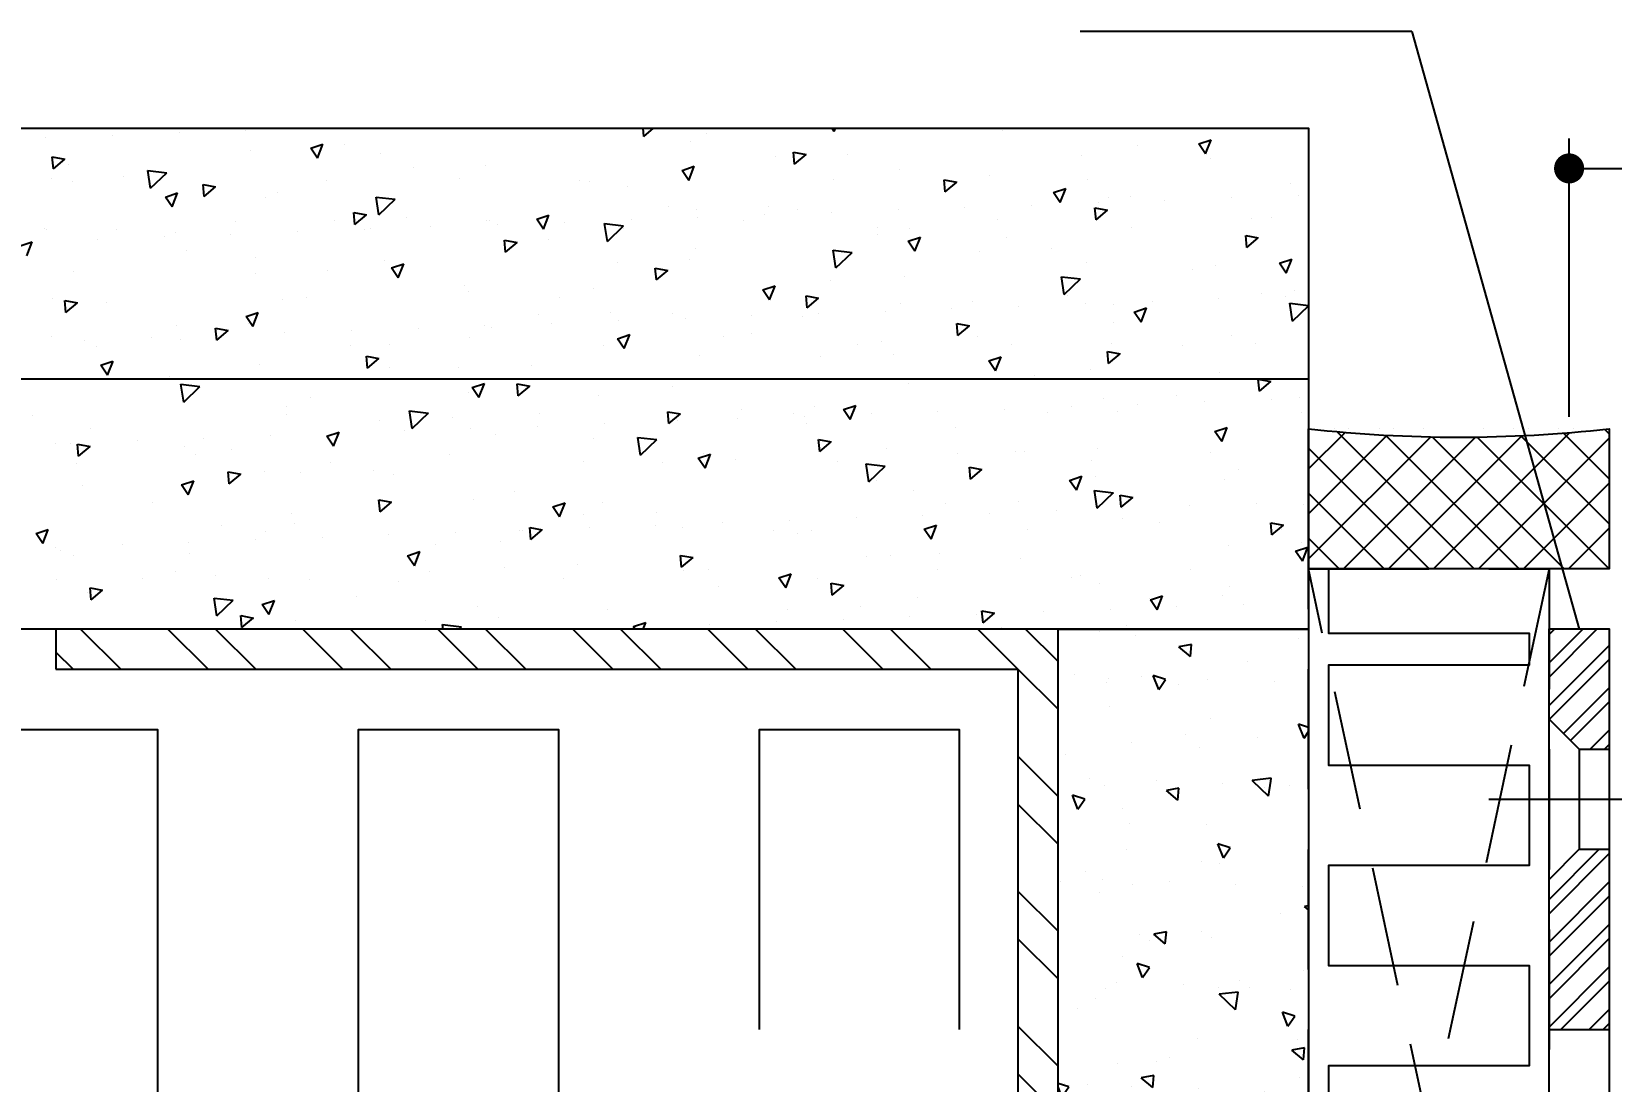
# Model space of a CAD drawing. Extents: x 11 to 197, y 22 to 262.
# Drawn here: x 107.64 to 147.05, y 134.31 to 160.52 of the extents above; entities that cross this region are included whole.
import ezdxf

# ---------------------------------------------------------------- set-up
doc = ezdxf.new("R2010")
doc.units = 0
doc.header["$LTSCALE"] = 6
for name, pattern in [('AUSGEZOGEN', [0]), ('CENTER', [50.8, 31.75, -6.35, 6.35, -6.35]), ('VERDECKT', [0.75, 0.5, -0.25])]:
    doc.linetypes.add(name, pattern=pattern)
doc.layers.get('0').update_dxf_attribs({"color": 4, "linetype": 'CONTINUOUS'})
doc.layers.get('Defpoints').update_dxf_attribs({"linetype": 'CONTINUOUS'})
for name, color, linetype in [('CENT_25', 2, 'CENTER'), ('CONST18', 3, 'AUSGEZOGEN'), ('CONST25', 2, 'CONTINUOUS'), ('CONST35', 7, 'CONTINUOUS'), ('GLAS', 7, 'CONTINUOUS'), ('HIDE_25', 3, 'VERDECKT'), ('LLMASSE', 7, 'AUSGEZOGEN'), ('PROFIL', 7, 'CONTINUOUS')]:
    doc.layers.add(name, color=color, linetype=linetype)
doc.styles.get("Standard").update_dxf_attribs({"font": 'simplex.shx', "width": 0.8})
doc.dimstyles.new('DOK-1ZU1-PUNKT', dxfattribs={"dimscale": 0, "dimtxt": 3, "dimasz": 1.5, "dimexe": 1.5, "dimexo": 0.6, "dimgap": 1.5, "dimtad": 0, "dimdsep": 46, "dimtxsty": 'Standard', "dimblk": 'PUNKT', "dimblk1": 'PUNKT', "dimblk2": 'PUNKT', "dimcen": 0, "dimclrd": 2, "dimclre": 2, "dimclrt": 7, "dimadec": 0, "dimazin": 0, "dimtfac": 0.7, "dimtdec": 4, "dimtofl": 0, "dimtmove": 0, "dimatfit": 3, "dimldrblk": 'PUNKT', "dimfxl": 1, "dimtolj": 1, "dimtzin": 0, "dimarcsym": 0})
pattern_1 = [(45, (-388.825, -218.7983), (-0.5303301, 0.5303301), []), (45, (-388.47145, -218.7983), (-0.5303301, 0.5303301), [])]

# ---------------------------------------------------------------- blocks, each defined once
blk = doc.blocks.new('*X41')
at = {"color": 0}
for p, q in [((77.72, 172.884), (77.72, 172.884)), ((84.35, 173.005), (84.35, 173.005)), ((85.015, 172.937), (85.015, 172.937)), ((102.51, 173.133), (103.019, 173.329)), ((102.51, 173.133), (103.007, 172.798)), ((103.007, 172.798), (103.185, 173.329)), ((103.164, 172.994), (103.164, 172.994)), ((113.247, 173.212), (113.247, 173.212)), ((119.593, 172.977), (119.593, 172.977)), ((78.059, 172.177), (78.059, 172.177)), ((79.183, 171.936), (79.183, 171.936)), ((80.563, 172.506), (80.563, 172.506)), ((80.711, 172.605), (80.711, 172.605)), ((86.05, 172.38), (86.05, 172.38)), ((91.388, 172.154), (91.388, 172.154)), ((96.726, 171.928), (96.726, 171.928)), ((98.113, 172.353), (98.113, 172.353)), ((103.144, 171.882), (103.144, 171.882)), ((106.932, 172.38), (106.932, 172.38)), ((113.761, 171.976), (113.761, 171.976)), ((116.881, 172.333), (117.581, 172.601)), ((116.881, 172.333), (117.378, 171.997)), ((117.378, 171.997), (117.581, 172.601)), ((123.615, 172.508), (123.615, 172.508)), ((77.482, 171.487), (77.482, 171.487)), ((81.461, 170.486), (81.943, 171.06)), ((82.059, 170.433), (81.944, 171.06)), ((82.82, 171.262), (82.82, 171.262)), ((92.978, 171.649), (92.978, 171.649)), ((100.641, 171.552), (100.641, 171.552)), ((102.064, 171.703), (102.064, 171.703)), ((107.402, 171.477), (107.402, 171.477)), ((112.741, 171.252), (112.741, 171.252)), ((113.37, 171.118), (113.37, 171.118)), ((118.421, 171.759), (118.421, 171.759)), ((125.726, 171.257), (125.726, 171.257)), ((79.736, 170.709), (80.436, 170.978)), ((79.736, 170.709), (80.233, 170.373)), ((80.234, 170.373), (80.436, 170.978)), ((81.461, 170.486), (82.059, 170.433)), ((87.784, 170.9), (87.784, 170.9)), ((88.158, 171.036), (88.158, 171.036)), ((88.634, 169.858), (89.116, 170.433)), ((89.232, 169.806), (89.116, 170.433)), ((93.496, 170.811), (93.496, 170.811)), ((94.325, 170.72), (94.325, 170.72)), ((98.835, 170.585), (98.835, 170.585)), ((104.173, 170.36), (104.173, 170.36)), ((107.929, 170.975), (107.929, 170.975)), ((108.236, 170.414), (108.236, 170.414)), ((118.079, 171.026), (118.079, 171.026)), ((121.989, 170.781), (121.989, 170.781)), ((123.223, 170.927), (123.223, 170.927)), ((123.417, 170.801), (123.417, 170.801)), ((77.599, 169.555), (77.599, 169.555)), ((82.733, 170.259), (82.733, 170.259)), ((88.035, 169.892), (88.035, 169.892)), ((88.634, 169.858), (89.232, 169.806)), ((90.538, 170.222), (90.538, 170.222)), ((94.107, 169.908), (94.808, 170.177)), ((94.107, 169.908), (94.605, 169.573)), ((94.605, 169.572), (94.808, 170.177)), ((95.807, 169.231), (96.289, 169.805)), ((96.404, 169.178), (96.289, 169.805)), ((102.097, 169.974), (102.097, 169.974)), ((103.042, 169.665), (103.042, 169.665)), ((109.511, 170.134), (109.511, 170.134)), ((113.12, 169.597), (113.12, 169.597)), ((114.849, 169.909), (114.849, 169.909)), ((116.157, 169.78), (116.157, 169.78)), ((116.907, 170.096), (116.907, 170.096)), ((120.187, 169.683), (120.187, 169.683)), ((81.719, 169.061), (81.719, 169.061)), ((95.807, 169.231), (96.404, 169.178)), ((96.265, 168.973), (96.265, 168.973)), ((97.991, 169.024), (97.991, 169.024)), ((102.979, 168.603), (103.461, 169.178)), ((103.577, 168.551), (103.461, 169.178)), ((108.479, 169.107), (109.179, 169.376)), ((108.479, 169.107), (108.976, 168.772)), ((108.976, 168.772), (109.179, 169.376)), ((110.325, 168.779), (110.325, 168.779)), ((110.617, 169.267), (110.617, 169.267)), ((123.494, 169.18), (123.494, 169.18)), ((125.526, 169.457), (125.526, 169.457)), ((77.932, 168.562), (77.932, 168.562)), ((85.511, 167.79), (86.29, 168.602)), ((86.401, 167.652), (86.29, 168.602)), ((90.434, 167.972), (90.434, 167.972)), ((92.857, 168.32), (92.857, 168.32)), ((100.514, 167.937), (100.514, 167.937)), ((102.979, 168.603), (103.577, 168.551)), ((104.301, 168.436), (104.301, 168.436)), ((110.152, 167.976), (110.634, 168.55)), ((110.152, 167.976), (110.749, 167.923)), ((110.75, 167.923), (110.634, 168.55)), ((117.324, 167.348), (117.806, 167.923)), ((117.922, 167.296), (117.807, 167.923)), ((118.3, 168.43), (118.3, 168.43)), ((122.85, 168.306), (123.55, 168.575)), ((122.85, 168.306), (123.347, 167.971)), ((123.347, 167.971), (123.55, 168.575)), ((78.722, 167.522), (78.722, 167.522)), ((84.06, 167.296), (84.06, 167.296)), ((85.511, 167.79), (86.401, 167.652)), ((87.663, 167.571), (87.663, 167.571)), ((98.01, 167.608), (98.01, 167.608)), ((104.494, 167.778), (104.494, 167.778)), ((113.249, 167.79), (113.249, 167.79)), ((117.324, 167.348), (117.922, 167.296)), ((123.095, 167.313), (123.095, 167.313)), ((124.497, 166.721), (124.979, 167.295)), ((125.095, 166.668), (124.979, 167.295)), ((125.808, 167.282), (125.808, 167.282)), ((82.612, 166.93), (82.612, 166.93)), ((84.602, 166.971), (84.602, 166.971)), ((85.705, 166.683), (86.405, 166.952)), ((85.705, 166.683), (86.203, 166.347)), ((86.203, 166.347), (86.405, 166.951)), ((89.398, 167.071), (89.398, 167.071)), ((91.695, 166.776), (91.695, 166.776)), ((94.737, 166.845), (94.737, 166.845)), ((96.184, 166.135), (96.963, 166.947)), ((97.073, 165.997), (96.963, 166.947)), ((98.662, 166.777), (98.662, 166.777)), ((100.075, 166.62), (100.075, 166.62)), ((102.92, 166.336), (102.92, 166.336)), ((105.413, 166.394), (105.413, 166.394)), ((108.114, 167.085), (108.114, 167.085)), ((120.592, 166.983), (120.592, 166.983)), ((124.497, 166.721), (125.095, 166.668)), ((77.477, 166.226), (77.477, 166.226)), ((78.77, 165.97), (78.77, 165.97)), ((85.404, 165.948), (85.404, 165.948)), ((87.907, 166.278), (87.907, 166.278)), ((92.83, 165.776), (92.83, 165.776)), ((96.184, 166.135), (97.073, 165.997)), ((97.869, 165.696), (97.869, 165.696)), ((100.076, 165.882), (100.777, 166.151)), ((100.076, 165.882), (100.574, 165.546)), ((100.574, 165.546), (100.777, 166.151)), ((110.489, 165.653), (110.489, 165.653)), ((110.751, 166.169), (110.751, 166.169)), ((114.277, 166.152), (114.277, 166.152)), ((116.089, 165.943), (116.089, 165.943)), ((119.976, 166.281), (119.976, 166.281)), ((121.428, 165.718), (121.428, 165.718)), ((123.372, 165.851), (123.372, 165.851)), ((79.089, 165.117), (79.089, 165.117)), ((86.998, 164.775), (86.998, 164.775)), ((92.735, 164.991), (92.735, 164.991)), ((106.856, 164.48), (107.635, 165.292)), ((107.746, 164.342), (107.635, 165.291)), ((107.986, 165.323), (107.986, 165.323)), ((114.144, 165.28), (114.144, 165.28)), ((114.448, 165.081), (115.148, 165.35)), ((114.448, 165.081), (114.945, 164.745)), ((114.945, 164.745), (115.148, 165.35)), ((118.178, 165.101), (118.178, 165.101)), ((75.87, 163.822), (76.158, 164.166)), ((76.274, 163.539), (76.158, 164.166)), ((87.541, 164.242), (87.541, 164.242)), ((97.883, 163.993), (97.883, 163.993)), ((101.67, 164.492), (101.67, 164.492)), ((106.856, 164.48), (107.746, 164.342)), ((108.313, 164.279), (108.313, 164.279)), ((113.127, 164.461), (113.127, 164.461)), ((75.87, 163.574), (76.274, 163.539)), ((77.303, 163.457), (78.003, 163.726)), ((77.303, 163.457), (77.8, 163.122)), ((77.8, 163.122), (78.003, 163.726)), ((81.166, 163.774), (81.166, 163.774)), ((82.49, 163.601), (82.49, 163.601)), ((82.849, 162.964), (83.331, 163.538)), ((83.447, 162.911), (83.331, 163.538)), ((95.38, 163.664), (95.38, 163.664)), ((102.481, 163.278), (102.481, 163.278)), ((107.993, 163.757), (107.993, 163.757)), ((117.529, 162.825), (118.274, 163.602)), ((118.274, 163.602), (118.308, 163.636)), ((118.418, 162.687), (118.308, 163.636)), ((120.465, 163.368), (120.465, 163.368)), ((124.252, 163.867), (124.252, 163.867)), ((76.774, 162.412), (76.774, 162.412)), ((77.356, 162.897), (77.356, 162.897)), ((82.849, 162.964), (83.447, 162.912)), ((89.064, 162.832), (89.064, 162.832)), ((90.021, 162.336), (90.504, 162.911)), ((90.619, 162.284), (90.504, 162.911)), ((91.674, 162.657), (92.374, 162.925)), ((91.674, 162.657), (92.172, 162.321)), ((92.172, 162.321), (92.374, 162.925)), ((102.799, 163.007), (102.799, 163.007)), ((117.529, 162.825), (118.274, 162.709)), ((117.961, 163.039), (117.961, 163.039)), ((118.274, 162.709), (118.418, 162.687)), ((123.25, 162.522), (123.25, 162.522)), ((82.113, 162.186), (82.113, 162.186)), ((82.773, 162.004), (82.773, 162.004)), ((85.277, 162.334), (85.277, 162.334)), ((87.451, 161.961), (87.451, 161.961)), ((90.021, 162.336), (90.619, 162.284)), ((92.613, 161.662), (92.613, 161.662)), ((92.789, 161.735), (92.789, 161.735)), ((96.649, 162.277), (96.649, 162.277)), ((97.194, 161.709), (97.676, 162.283)), ((97.194, 161.709), (97.792, 161.657)), ((97.792, 161.656), (97.676, 162.283)), ((97.748, 162.367), (97.748, 162.367)), ((104.367, 161.081), (104.849, 161.656)), ((104.964, 161.029), (104.849, 161.656)), ((106.045, 161.856), (106.746, 162.124)), ((106.045, 161.856), (106.543, 161.52)), ((106.543, 161.52), (106.746, 162.124)), ((107.859, 161.709), (107.859, 161.709)), ((111.646, 162.207), (111.646, 162.207)), ((118.057, 161.772), (118.057, 161.772)), ((76.458, 161.173), (76.458, 161.173)), ((78.883, 161.069), (78.883, 161.069)), ((84.221, 160.843), (84.221, 160.843)), ((87.42, 160.913), (87.42, 160.913)), ((90.817, 161.275), (90.817, 161.275)), ((98.127, 161.51), (98.127, 161.51)), ((103.466, 161.284), (103.466, 161.284)), ((104.367, 161.081), (104.964, 161.029)), ((105.355, 161.379), (105.355, 161.379)), ((108.804, 161.059), (108.804, 161.059)), ((111.854, 160.829), (112.021, 161.028)), ((112.058, 160.829), (112.021, 161.028)), ((113.005, 161.132), (113.005, 161.132)), ((114.142, 160.833), (114.142, 160.833)), ((120.417, 161.055), (121.117, 161.324)), ((120.417, 161.055), (120.751, 160.829)), ((120.951, 160.829), (121.117, 161.323)), ((125.395, 161.315), (125.395, 161.315))]:
    blk.add_line(p, q, dxfattribs=at)
blk = doc.blocks.new('*X42')
at = {"color": 0}
for p, q in [((240.977, 81.382), (240.726, 81.336)), ((240.956, 81.143), (240.977, 81.382)), ((240.956, 81.143), (240.726, 81.336)), ((242.613, 81.05), (242.613, 81.05)), ((247.954, 81.292), (247.954, 81.292)), ((252.662, 81.242), (252.662, 81.242)), ((254.154, 81.057), (254.154, 81.057)), ((255.77, 81.288), (255.519, 81.242)), ((255.749, 81.049), (255.519, 81.242)), ((255.749, 81.049), (255.77, 81.288)), ((256.531, 81.019), (256.424, 81.299)), ((256.666, 81.218), (256.424, 81.299)), ((256.531, 81.019), (256.666, 81.218)), ((256.736, 81.121), (256.736, 81.121)), ((262.479, 81.281), (262.099, 81.237)), ((262.424, 80.925), (262.099, 81.237)), ((262.424, 80.925), (262.479, 81.281)), ((240.122, 80.723), (240.122, 80.723)), ((240.156, 81.014), (240.156, 81.014)), ((240.717, 80.981), (240.717, 80.981)), ((242.048, 80.932), (242.048, 80.932)), ((243.38, 80.883), (243.38, 80.883)), ((243.786, 80.731), (243.786, 80.731)), ((244.059, 80.999), (244.059, 80.999)), ((244.711, 80.835), (244.711, 80.835)), ((246.043, 80.786), (246.043, 80.786)), ((247.375, 80.737), (247.375, 80.737)), ((249.12, 80.578), (249.012, 80.858)), ((249.254, 80.777), (249.012, 80.858)), ((249.12, 80.578), (249.254, 80.777)), ((249.838, 80.831), (249.838, 80.831)), ((251.283, 80.78), (251.283, 80.78)), ((252.761, 80.733), (252.51, 80.687)), ((252.74, 80.494), (252.761, 80.733)), ((257.92, 80.751), (257.541, 80.706)), ((257.865, 80.395), (257.92, 80.751)), ((259.886, 81.024), (259.886, 81.024)), ((260.366, 80.838), (260.366, 80.838)), ((241.708, 80.137), (241.6, 80.417)), ((241.842, 80.335), (241.601, 80.417)), ((245.187, 80.711), (245.187, 80.711)), ((247.015, 80.409), (247.015, 80.409)), ((248.706, 80.689), (248.706, 80.689)), ((249.987, 80.496), (249.987, 80.496)), ((250.038, 80.64), (250.038, 80.64)), ((250.252, 80.699), (250.252, 80.699)), ((251.369, 80.591), (251.369, 80.591)), ((252.74, 80.494), (252.51, 80.687)), ((252.568, 80.56), (252.568, 80.56)), ((252.701, 80.543), (252.701, 80.543)), ((254.032, 80.494), (254.032, 80.494)), ((255.317, 80.687), (255.317, 80.687)), ((255.364, 80.446), (255.364, 80.446)), ((257.062, 80.612), (257.062, 80.612)), ((257.865, 80.395), (257.54, 80.707)), ((258.508, 80.561), (258.508, 80.561)), ((260.382, 80.676), (260.382, 80.676)), ((265.448, 80.664), (265.448, 80.664)), ((241.708, 80.137), (241.842, 80.336)), ((249.752, 80.178), (249.501, 80.132)), ((249.731, 79.939), (249.501, 80.132)), ((249.731, 79.939), (249.752, 80.178)), ((253.362, 80.22), (252.982, 80.176)), ((253.307, 79.865), (252.982, 80.176)), ((253.307, 79.865), (253.362, 80.22)), ((254.239, 80.19), (254.239, 80.19)), ((256.198, 80.278), (256.198, 80.278)), ((256.696, 80.397), (256.696, 80.397)), ((258.027, 80.348), (258.027, 80.348)), ((259.432, 80.046), (259.324, 80.326)), ((259.566, 80.244), (259.324, 80.326)), ((259.359, 80.3), (259.359, 80.3)), ((259.432, 80.046), (259.566, 80.245)), ((260.69, 80.251), (260.69, 80.251)), ((262.022, 80.202), (262.022, 80.202)), ((263.353, 80.154), (263.353, 80.154)), ((264.286, 80.393), (264.286, 80.393)), ((264.685, 80.105), (264.685, 80.105)), ((264.98, 80.107), (264.98, 80.107)), ((241.922, 79.918), (241.922, 79.918)), ((244.191, 79.997), (244.191, 79.997)), ((245.637, 79.946), (245.637, 79.946)), ((245.82, 79.935), (245.82, 79.935)), ((246.987, 79.906), (246.987, 79.906)), ((248.401, 80), (248.401, 80)), ((251.415, 79.778), (251.415, 79.778)), ((252.02, 79.605), (251.913, 79.885)), ((252.155, 79.803), (251.913, 79.884)), ((252.02, 79.605), (252.154, 79.804)), ((252.052, 79.894), (252.052, 79.894)), ((257.118, 79.882), (257.118, 79.882)), ((261.464, 79.971), (261.464, 79.971)), ((262.183, 79.87), (262.183, 79.87)), ((262.399, 80.042), (262.399, 80.042)), ((264.545, 80.084), (264.294, 80.038)), ((264.524, 79.845), (264.294, 80.038)), ((264.524, 79.845), (264.545, 80.084)), ((241.368, 79.576), (241.368, 79.576)), ((244.309, 79.753), (244.309, 79.753)), ((246.743, 79.623), (246.493, 79.577)), ((246.722, 79.384), (246.493, 79.577)), ((246.722, 79.384), (246.743, 79.623)), ((248.803, 79.69), (248.423, 79.646)), ((248.748, 79.334), (248.423, 79.646)), ((248.748, 79.334), (248.803, 79.69)), ((249.374, 79.741), (249.374, 79.741)), ((252.031, 79.717), (252.031, 79.717)), ((252.861, 79.727), (252.861, 79.727)), ((254.439, 79.729), (254.439, 79.729)), ((258.232, 79.482), (258.232, 79.482)), ((258.64, 79.559), (258.64, 79.559)), ((259.504, 79.717), (259.504, 79.717)), ((260.086, 79.509), (260.086, 79.509)), ((260.813, 79.546), (260.813, 79.546)), ((261.536, 79.529), (261.285, 79.483)), ((261.515, 79.29), (261.285, 79.483)), ((261.515, 79.29), (261.536, 79.529)), ((264.569, 79.705), (264.569, 79.705)), ((241.652, 79.375), (241.652, 79.375)), ((244.245, 79.16), (243.865, 79.115)), ((244.19, 78.804), (244.245, 79.16)), ((244.233, 79.439), (244.233, 79.439)), ((244.609, 79.163), (244.501, 79.444)), ((244.743, 79.362), (244.501, 79.443)), ((244.609, 79.163), (244.743, 79.362)), ((247.864, 79.156), (247.864, 79.156)), ((248.593, 79.357), (248.593, 79.357)), ((262.333, 79.072), (262.225, 79.352)), ((262.467, 79.271), (262.225, 79.352)), ((262.333, 79.072), (262.467, 79.271)), ((264.443, 79.263), (264.443, 79.263)), ((239.99, 79.113), (239.99, 79.113)), ((240.066, 78.879), (240.066, 78.879)), ((241.017, 78.903), (241.017, 78.903)), ((242.348, 78.854), (242.348, 78.854)), ((243.735, 79.068), (243.484, 79.022)), ((243.714, 78.829), (243.484, 79.022)), ((243.714, 78.829), (243.735, 79.068)), ((244.19, 78.804), (243.865, 79.116)), ((245.769, 78.945), (245.769, 78.945)), ((247.214, 78.894), (247.214, 78.894)), ((254.064, 78.921), (254.064, 78.921)), ((254.921, 78.631), (254.813, 78.911)), ((255.055, 78.83), (254.813, 78.911)), ((254.921, 78.631), (255.055, 78.83)), ((255.817, 79.138), (255.817, 79.138)), ((256.646, 78.986), (256.646, 78.986)), ((258.527, 78.974), (258.277, 78.928)), ((258.506, 78.735), (258.277, 78.928)), ((258.506, 78.735), (258.527, 78.974)), ((263.041, 78.919), (263.041, 78.919)), ((240.726, 78.513), (240.475, 78.467)), ((240.705, 78.274), (240.726, 78.513)), ((242.946, 78.523), (242.946, 78.523)), ((243.68, 78.806), (243.68, 78.806)), ((243.696, 78.596), (243.696, 78.596)), ((245.011, 78.757), (245.011, 78.757)), ((246.343, 78.708), (246.343, 78.708)), ((247.674, 78.66), (247.674, 78.66)), ((249.006, 78.611), (249.006, 78.611)), ((250.338, 78.563), (250.338, 78.563)), ((251.669, 78.514), (251.669, 78.514)), ((252.993, 78.726), (252.993, 78.726)), ((254.439, 78.675), (254.439, 78.675)), ((260.276, 78.703), (260.276, 78.703)), ((240.705, 78.274), (240.475, 78.467)), ((240.522, 78.39), (240.522, 78.39)), ((245.587, 78.378), (245.587, 78.378)), ((247.509, 78.19), (247.402, 78.47)), ((247.643, 78.389), (247.402, 78.47)), ((247.509, 78.19), (247.643, 78.389)), ((249.897, 78.361), (249.897, 78.361)), ((250.17, 78.304), (250.17, 78.304)), ((250.653, 78.366), (250.653, 78.366)), ((252.478, 78.425), (252.478, 78.425)), ((253.001, 78.465), (253.001, 78.465)), ((254.332, 78.417), (254.332, 78.417)), ((255.519, 78.419), (255.268, 78.373)), ((255.498, 78.18), (255.268, 78.373)), ((255.498, 78.18), (255.519, 78.419)), ((255.664, 78.368), (255.664, 78.368)), ((255.718, 78.355), (255.718, 78.355)), ((256.995, 78.319), (256.995, 78.319)), ((258.327, 78.271), (258.327, 78.271)), ((259.659, 78.222), (259.659, 78.222)), ((260.217, 78.507), (260.217, 78.507)), ((260.783, 78.343), (260.783, 78.343)), ((261.663, 78.456), (261.663, 78.456)), ((265.233, 78.099), (265.126, 78.379)), ((265.367, 78.298), (265.126, 78.379)), ((265.233, 78.099), (265.367, 78.298)), ((240.097, 77.749), (239.99, 78.029)), ((240.232, 77.948), (239.99, 78.029)), ((240.097, 77.749), (240.232, 77.948)), ((240.122, 78.112), (240.122, 78.112)), ((241.568, 78.061), (241.568, 78.061)), ((247.346, 77.893), (247.346, 77.893)), ((256.108, 78.142), (256.108, 78.142)), ((257.395, 78.086), (257.395, 78.086)), ((257.821, 77.658), (257.714, 77.938)), ((257.956, 77.857), (257.714, 77.938)), ((260.99, 78.173), (260.99, 78.173)), ((262.309, 77.907), (262.309, 77.907)), ((262.322, 78.125), (262.322, 78.125)), ((263.653, 78.076), (263.653, 78.076)), ((264.89, 77.971), (264.89, 77.971)), ((264.985, 78.028), (264.985, 78.028)), ((242.322, 77.585), (242.322, 77.585)), ((245.729, 77.8), (245.729, 77.8)), ((247.388, 77.573), (247.388, 77.573)), ((248.311, 77.865), (248.311, 77.865)), ((248.792, 77.842), (248.792, 77.842)), ((251.941, 77.582), (251.941, 77.582)), ((252.51, 77.864), (252.259, 77.818)), ((252.489, 77.625), (252.259, 77.818)), ((252.489, 77.625), (252.51, 77.864)), ((254.571, 77.674), (254.571, 77.674)), ((256.016, 77.623), (256.016, 77.623)), ((257.821, 77.658), (257.956, 77.857)), ((264.619, 77.867), (264.619, 77.867)), ((244.143, 77.304), (244.143, 77.304)), ((244.524, 77.471), (244.524, 77.471)), ((244.709, 77.42), (244.709, 77.42)), ((249.501, 77.309), (249.25, 77.263)), ((249.48, 77.07), (249.25, 77.263)), ((249.48, 77.07), (249.501, 77.309)), ((249.774, 77.408), (249.774, 77.408)), ((250.41, 77.217), (250.302, 77.497)), ((250.544, 77.416), (250.302, 77.497)), ((250.41, 77.217), (250.544, 77.416)), ((251.748, 77.252), (251.748, 77.252)), ((252.453, 77.561), (252.453, 77.561)), ((254.839, 77.396), (254.839, 77.396)), ((257.518, 77.55), (257.518, 77.55)), ((258.141, 77.346), (258.141, 77.346)), ((259.905, 77.384), (259.905, 77.384)), ((260.723, 77.411), (260.723, 77.411)), ((261.795, 77.455), (261.795, 77.455)), ((262.583, 77.538), (262.583, 77.538)), ((263.241, 77.404), (263.241, 77.404)), ((264.97, 77.373), (264.97, 77.373)), ((241.562, 77.24), (241.562, 77.24)), ((241.7, 77.059), (241.7, 77.059)), ((242.998, 76.776), (242.891, 77.056)), ((243.132, 76.975), (242.891, 77.056)), ((242.998, 76.776), (243.132, 76.975)), ((243.145, 77.008), (243.145, 77.008)), ((247.773, 77.021), (247.773, 77.021)), ((258.972, 77.033), (258.972, 77.033)), ((260.722, 76.685), (260.615, 76.965)), ((260.856, 76.884), (260.615, 76.965)), ((261.817, 77.012), (261.437, 76.968)), ((261.762, 76.656), (261.437, 76.968)), ((261.762, 76.656), (261.817, 77.012)), ((264.294, 77.215), (264.043, 77.169)), ((264.273, 76.976), (264.043, 77.169)), ((264.273, 76.976), (264.294, 77.215)), ((264.353, 77.128), (264.353, 77.128)), ((239.976, 76.743), (239.976, 76.743)), ((241.273, 76.883), (241.273, 76.883)), ((242.604, 76.834), (242.604, 76.834)), ((243.936, 76.785), (243.936, 76.785)), ((245.267, 76.737), (245.267, 76.737)), ((246.492, 76.754), (246.242, 76.708)), ((246.471, 76.515), (246.242, 76.708)), ((246.471, 76.515), (246.492, 76.754)), ((246.599, 76.688), (246.599, 76.688)), ((247.93, 76.639), (247.93, 76.639)), ((248.924, 76.84), (248.924, 76.84)), ((250.37, 76.79), (250.37, 76.79)), ((253.974, 76.786), (253.974, 76.786)), ((256.148, 76.622), (256.148, 76.622)), ((256.555, 76.85), (256.555, 76.85)), ((260.722, 76.685), (260.856, 76.884)), ((261.285, 76.66), (261.034, 76.613)), ((261.264, 76.421), (261.285, 76.66)), ((243.606, 76.461), (243.606, 76.461)), ((246.101, 76.419), (246.101, 76.419)), ((249.262, 76.591), (249.262, 76.591)), ((250.594, 76.542), (250.594, 76.542)), ((251.925, 76.493), (251.925, 76.493)), ((253.253, 76.393), (253.203, 76.524)), ((253.445, 76.442), (253.203, 76.524)), ((253.257, 76.445), (253.257, 76.445)), ((253.411, 76.393), (253.445, 76.443)), ((254.588, 76.396), (254.588, 76.396)), ((257.258, 76.482), (256.878, 76.437)), ((256.925, 76.393), (256.878, 76.438)), ((257.244, 76.393), (257.258, 76.482)), ((257.594, 76.571), (257.594, 76.571)), ((260.185, 76.568), (260.185, 76.568)), ((261.264, 76.421), (261.034, 76.614)), ((263.373, 76.403), (263.373, 76.403))]:
    blk.add_line(p, q, dxfattribs=at)
blk = doc.blocks.new('*X45')
at = {"color": 0}
for p, q in [((249.44, 86.326), (249.415, 86.393)), ((249.44, 86.326), (249.485, 86.393)), ((253.242, 86.232), (253.051, 86.393)), ((253.242, 86.232), (253.256, 86.393)), ((242.028, 85.885), (241.921, 86.165)), ((242.163, 86.084), (241.921, 86.165)), ((241.949, 86.092), (241.949, 86.092)), ((242.028, 85.885), (242.163, 86.084)), ((246.09, 86.341), (246.09, 86.341)), ((251.998, 86.285), (251.998, 86.285)), ((252.302, 86.123), (252.302, 86.123)), ((261.184, 86.354), (261.184, 86.354)), ((262.516, 86.305), (262.516, 86.305)), ((263.847, 86.257), (263.847, 86.257)), ((265.179, 86.208), (265.179, 86.208)), ((241.923, 85.781), (241.923, 85.781)), ((243.395, 86.041), (243.395, 86.041)), ((244.504, 85.845), (244.504, 85.845)), ((249.174, 85.873), (249.174, 85.873)), ((250.254, 85.916), (250.003, 85.87)), ((250.233, 85.677), (250.003, 85.87)), ((250.233, 85.677), (250.254, 85.916)), ((250.62, 85.822), (250.62, 85.822)), ((258.502, 85.888), (258.502, 85.888)), ((259.222, 86.066), (259.222, 86.066)), ((259.752, 85.794), (259.645, 86.074)), ((259.887, 85.993), (259.645, 86.074)), ((259.752, 85.794), (259.886, 85.993)), ((261.084, 85.952), (261.084, 85.952)), ((265.047, 85.822), (264.796, 85.776)), ((265.026, 85.583), (264.796, 85.776)), ((265.026, 85.583), (265.047, 85.822)), ((246.351, 85.452), (246.351, 85.452)), ((248.134, 85.562), (248.134, 85.562)), ((252.341, 85.353), (252.233, 85.633)), ((252.475, 85.552), (252.233, 85.633)), ((252.341, 85.353), (252.475, 85.552)), ((256.398, 85.654), (256.398, 85.654)), ((257.844, 85.603), (257.844, 85.603)), ((263.141, 85.55), (262.761, 85.506)), ((263.086, 85.194), (262.761, 85.506)), ((263.086, 85.194), (263.141, 85.55)), ((264.714, 85.669), (264.714, 85.669)), ((240.337, 85.285), (240.337, 85.285)), ((244.386, 85.376), (244.386, 85.376)), ((244.929, 84.912), (244.821, 85.192)), ((245.063, 85.111), (244.821, 85.192)), ((247.245, 85.361), (246.995, 85.315)), ((247.224, 85.122), (246.995, 85.315)), ((247.224, 85.122), (247.245, 85.361)), ((249.451, 85.365), (249.451, 85.365)), ((253.575, 85.233), (253.575, 85.233)), ((254.335, 85.327), (254.335, 85.327)), ((254.516, 85.353), (254.516, 85.353)), ((256.916, 85.392), (256.916, 85.392)), ((259.582, 85.341), (259.582, 85.341)), ((262.038, 85.267), (261.787, 85.221)), ((262.017, 85.028), (261.787, 85.221)), ((262.017, 85.028), (262.038, 85.267)), ((263.623, 85.435), (263.623, 85.435)), ((264.647, 85.329), (264.647, 85.329)), ((265.068, 85.384), (265.068, 85.384)), ((240.179, 85.055), (240.179, 85.055)), ((241.511, 85.006), (241.511, 85.006)), ((242.842, 84.957), (242.842, 84.957)), ((243.527, 85.04), (243.527, 85.04)), ((243.967, 85.002), (243.967, 85.002)), ((244.174, 84.909), (244.174, 84.909)), ((244.929, 84.912), (245.063, 85.111)), ((244.973, 84.989), (244.973, 84.989)), ((245.505, 84.86), (245.505, 84.86)), ((250.751, 84.821), (250.751, 84.821)), ((252.749, 84.831), (252.749, 84.831)), ((258.582, 85.019), (258.203, 84.975)), ((258.527, 84.664), (258.203, 84.975)), ((258.527, 84.664), (258.582, 85.02)), ((260.546, 85.109), (260.546, 85.109)), ((260.8, 85.014), (260.8, 85.014)), ((262.653, 84.821), (262.545, 85.101)), ((262.787, 85.02), (262.545, 85.101)), ((262.653, 84.821), (262.787, 85.02)), ((240.704, 84.618), (240.704, 84.618)), ((241.121, 84.583), (241.121, 84.583)), ((244.237, 84.806), (243.986, 84.76)), ((244.216, 84.567), (243.986, 84.76)), ((244.216, 84.567), (244.237, 84.806)), ((246.186, 84.571), (246.186, 84.571)), ((246.837, 84.812), (246.837, 84.812)), ((248.168, 84.763), (248.168, 84.763)), ((249.5, 84.714), (249.5, 84.714)), ((250.167, 84.767), (250.167, 84.767)), ((250.832, 84.666), (250.832, 84.666)), ((251.252, 84.56), (251.252, 84.56)), ((252.163, 84.617), (252.163, 84.617)), ((252.197, 84.77), (252.197, 84.77)), ((253.495, 84.568), (253.495, 84.568)), ((254.826, 84.52), (254.826, 84.52)), ((255.241, 84.38), (255.134, 84.66)), ((255.375, 84.579), (255.134, 84.66)), ((255.241, 84.38), (255.375, 84.579)), ((256.317, 84.548), (256.317, 84.548)), ((256.379, 84.548), (256.379, 84.548)), ((257.976, 84.602), (257.976, 84.602)), ((259.029, 84.712), (258.779, 84.666)), ((259.008, 84.473), (258.779, 84.666)), ((259.008, 84.473), (259.029, 84.712)), ((259.422, 84.551), (259.422, 84.551)), ((261.382, 84.536), (261.382, 84.536)), ((241.228, 84.251), (240.977, 84.205)), ((241.207, 84.012), (240.977, 84.205)), ((241.207, 84.012), (241.228, 84.251)), ((243.508, 84.418), (243.508, 84.418)), ((246, 84.206), (246, 84.206)), ((247.83, 83.939), (247.722, 84.219)), ((247.964, 84.137), (247.722, 84.219)), ((247.929, 84.399), (247.929, 84.399)), ((248.573, 84.406), (248.573, 84.406)), ((248.581, 84.27), (248.581, 84.27)), ((253.638, 84.394), (253.638, 84.394)), ((254.024, 84.489), (253.644, 84.445)), ((253.969, 84.134), (253.644, 84.445)), ((253.969, 84.134), (254.024, 84.489)), ((256.158, 84.471), (256.158, 84.471)), ((257.489, 84.422), (257.489, 84.422)), ((258.703, 84.383), (258.703, 84.383)), ((258.821, 84.374), (258.821, 84.374)), ((260.153, 84.325), (260.153, 84.325)), ((261.484, 84.277), (261.484, 84.277)), ((262.58, 84.313), (262.58, 84.313)), ((262.816, 84.228), (262.816, 84.228)), ((263.769, 84.371), (263.769, 84.371)), ((265.161, 84.377), (265.161, 84.377)), ((265.2, 84.383), (265.2, 84.383)), ((245.105, 83.988), (245.105, 83.988)), ((246.551, 83.937), (246.551, 83.937)), ((247.83, 83.939), (247.964, 84.138)), ((249.465, 83.959), (249.085, 83.915)), ((249.41, 83.603), (249.085, 83.915)), ((249.41, 83.603), (249.465, 83.959)), ((252.211, 83.988), (252.211, 83.988)), ((255.153, 84.18), (255.153, 84.18)), ((256.021, 84.157), (255.77, 84.111)), ((256, 83.918), (255.77, 84.111)), ((256, 83.918), (256.021, 84.157)), ((262.378, 83.961), (262.378, 83.961)), ((264.147, 84.179), (264.147, 84.179)), ((265.553, 83.848), (265.446, 84.128)), ((265.688, 84.046), (265.446, 84.128)), ((240.418, 83.498), (240.31, 83.778)), ((240.552, 83.696), (240.31, 83.777)), ((240.418, 83.498), (240.552, 83.697)), ((241.833, 83.645), (241.833, 83.645)), ((242.282, 83.566), (242.282, 83.566)), ((244.414, 83.71), (244.414, 83.71)), ((252.329, 83.769), (252.329, 83.769)), ((253.012, 83.602), (252.761, 83.556)), ((252.991, 83.363), (252.761, 83.556)), ((252.991, 83.363), (253.012, 83.602)), ((253.775, 83.718), (253.775, 83.718)), ((258.142, 83.407), (258.034, 83.687)), ((258.276, 83.605), (258.034, 83.686)), ((258.142, 83.407), (258.276, 83.606)), ((258.412, 83.752), (258.412, 83.752)), ((260.993, 83.817), (260.993, 83.817)), ((244.907, 83.429), (244.527, 83.384)), ((244.852, 83.073), (244.527, 83.385)), ((244.852, 83.073), (244.907, 83.429)), ((248.044, 83.427), (248.044, 83.427)), ((249.506, 83.347), (249.506, 83.347)), ((250.73, 82.965), (250.623, 83.246)), ((250.864, 83.164), (250.623, 83.245)), ((256.826, 83.256), (256.826, 83.256)), ((259.553, 83.55), (259.553, 83.55)), ((260.999, 83.499), (260.999, 83.499)), ((264.624, 83.534), (264.624, 83.534)), ((240.246, 83.149), (240.246, 83.149)), ((240.435, 83.034), (240.435, 83.034)), ((240.904, 83.103), (240.904, 83.103)), ((241.767, 82.986), (241.767, 82.986)), ((243.098, 82.937), (243.098, 82.937)), ((244.787, 83.044), (244.787, 83.044)), ((246.682, 82.935), (246.682, 82.935)), ((250.003, 83.047), (249.752, 83.001)), ((249.982, 82.808), (249.752, 83.001)), ((249.852, 83.032), (249.852, 83.032)), ((249.982, 82.808), (250.003, 83.047)), ((250.73, 82.965), (250.864, 83.164)), ((254.245, 83.192), (254.245, 83.192)), ((254.917, 83.02), (254.917, 83.02)), ((256.731, 83.128), (256.731, 83.128)), ((259.982, 83.008), (259.982, 83.008)), ((260.456, 82.973), (260.456, 82.973)), ((264.796, 82.953), (264.545, 82.907)), ((264.775, 82.714), (264.796, 82.953)), ((265.047, 82.997), (265.047, 82.997)), ((240.348, 82.898), (239.974, 82.855)), ((240.293, 82.543), (239.974, 82.849)), ((240.293, 82.543), (240.348, 82.898)), ((243.318, 82.524), (243.211, 82.804)), ((243.453, 82.723), (243.211, 82.804)), ((243.318, 82.524), (243.453, 82.723)), ((243.877, 82.867), (243.877, 82.867)), ((244.43, 82.888), (244.43, 82.888)), ((245.761, 82.84), (245.761, 82.84)), ((247.093, 82.791), (247.093, 82.791)), ((248.128, 82.884), (248.128, 82.884)), ((248.424, 82.742), (248.424, 82.742)), ((249.756, 82.694), (249.756, 82.694)), ((250.077, 82.631), (250.077, 82.631)), ((251.088, 82.645), (251.088, 82.645)), ((252.659, 82.696), (252.659, 82.696)), ((253.907, 82.716), (253.907, 82.716)), ((255.353, 82.665), (255.353, 82.665)), ((261.042, 82.433), (260.935, 82.713)), ((261.177, 82.632), (260.935, 82.713)), ((261.042, 82.433), (261.177, 82.632)), ((263.955, 82.909), (263.955, 82.909)), ((264.775, 82.714), (264.545, 82.907)), ((243.86, 82.514), (243.86, 82.514)), ((246.994, 82.492), (246.744, 82.446)), ((246.973, 82.253), (246.744, 82.446)), ((246.973, 82.253), (246.994, 82.492)), ((251.084, 82.295), (251.084, 82.295)), ((252.419, 82.597), (252.419, 82.597)), ((253.751, 82.548), (253.751, 82.548)), ((255.082, 82.499), (255.082, 82.499)), ((256.289, 82.413), (256.289, 82.413)), ((256.414, 82.451), (256.414, 82.451)), ((257.745, 82.402), (257.745, 82.402)), ((259.077, 82.353), (259.077, 82.353)), ((260.409, 82.305), (260.409, 82.305)), ((261.131, 82.497), (261.131, 82.497)), ((261.787, 82.398), (261.536, 82.352)), ((261.766, 82.159), (261.536, 82.352)), ((261.766, 82.159), (261.787, 82.398)), ((262.577, 82.447), (262.577, 82.447)), ((241.036, 82.102), (241.036, 82.102)), ((241.522, 82.25), (241.522, 82.25)), ((242.481, 82.051), (242.481, 82.051)), ((243.908, 82.085), (243.908, 82.085)), ((245.91, 82.071), (245.91, 82.071)), ((246.587, 82.239), (246.587, 82.239)), ((248.491, 82.135), (248.491, 82.135)), ((248.973, 82.073), (248.973, 82.073)), ((251.652, 82.227), (251.652, 82.227)), ((253.631, 81.992), (253.523, 82.272)), ((253.765, 82.191), (253.523, 82.272)), ((253.631, 81.992), (253.765, 82.191)), ((254.039, 82.062), (254.039, 82.062)), ((256.717, 82.215), (256.717, 82.215)), ((258.308, 82.076), (258.308, 82.076)), ((259.104, 82.05), (259.104, 82.05)), ((261.74, 82.256), (261.74, 82.256)), ((261.782, 82.203), (261.782, 82.203)), ((262.489, 82.178), (262.489, 82.178)), ((263.072, 82.207), (263.072, 82.207)), ((264.169, 82.038), (264.169, 82.038)), ((264.403, 82.159), (264.403, 82.159)), ((265.071, 82.242), (265.071, 82.242)), ((243.986, 81.937), (243.735, 81.891)), ((243.965, 81.698), (243.735, 81.891)), ((243.965, 81.698), (243.986, 81.937)), ((246.219, 81.551), (246.112, 81.831)), ((246.353, 81.75), (246.112, 81.831)), ((246.219, 81.551), (246.353, 81.75)), ((248.26, 81.883), (248.26, 81.883)), ((249.706, 81.832), (249.706, 81.832)), ((252.121, 81.852), (252.121, 81.852)), ((255.484, 81.664), (255.484, 81.664)), ((258.778, 81.843), (258.528, 81.797)), ((258.757, 81.604), (258.528, 81.797)), ((258.757, 81.604), (258.778, 81.843)), ((260.903, 81.682), (260.903, 81.682)), ((263.943, 81.46), (263.835, 81.74)), ((264.077, 81.659), (263.836, 81.74)), ((241.742, 81.51), (241.742, 81.51)), ((244.324, 81.575), (244.324, 81.575)), ((245.437, 81.461), (245.437, 81.461)), ((256.93, 81.613), (256.93, 81.613)), ((258.322, 81.617), (258.322, 81.617)), ((262.709, 81.445), (262.709, 81.445)), ((263.943, 81.46), (264.077, 81.659)), ((264.155, 81.394), (264.155, 81.394)), ((264.533, 81.399), (264.533, 81.399))]:
    blk.add_line(p, q, dxfattribs=at)
blk = doc.blocks.new('PUNKT')
at = {"color": 0, "linetype": 'CONTINUOUS'}
blk.add_line((-0.5, 0), (-1, 0), dxfattribs=at)
at = {"color": 0, "linetype": 'CONTINUOUS', "const_width": 0.5}
blk.add_lwpolyline([(-0.25, 0, 1), (0.25, 0, 1)], format="xyb", close=True, dxfattribs=at)
blk = doc.blocks.new('*D58')
at = {"layer": 'Defpoints', "color": 0, "transparency": 16777216}
for p in [(180.498, 157.103), (145.998, 150.604), (180.498, 150.604)]:
    blk.add_point(p, dxfattribs=at)
at = {"layer": 'LLMASSE', "color": 3, "lineweight": -2, "transparency": 16777216}
for p, q in [((145.998, 150.904), (145.998, 157.853)), ((180.498, 150.904), (180.498, 157.853)), ((146.748, 157.103), (161.429, 157.103)), ((179.748, 157.103), (165.066, 157.103))]:
    blk.add_line(p, q, dxfattribs=at)
at = {"layer": 'LLMASSE', "color": 3, "lineweight": -2, "transparency": 16777216, "xscale": 0.75, "yscale": 0.75, "zscale": 0.75, "rotation": 180}
blk.add_blockref('PUNKT', (145.998, 157.103), dxfattribs=at)
at = {"layer": 'LLMASSE', "color": 3, "lineweight": -2, "transparency": 16777216, "xscale": 0.75, "yscale": 0.75, "zscale": 0.75}
blk.add_blockref('PUNKT', (180.498, 157.103), dxfattribs=at)
at = {"layer": 'LLMASSE', "color": 3, "transparency": 16777216, "insert": (163.248, 157.103), "char_height": 1.7, "attachment_point": 5}
blk.add_mtext('\\A1;69', dxfattribs=at)
blk = doc.blocks.new('4000020s')
at = {"layer": 'CONST35', "ltscale": 0.5}
h = blk.add_hatch(dxfattribs=at)
h.set_pattern_fill('ANSI32', color=256, scale=2, style=0)
h.set_pattern_definition(pattern_1)
h.paths.add_polyline_path([(-1.5, 12.502), (0, 12.502), (0, 9.502), (-0.749, 9.5), (-1.5, 10.252)])
h = blk.add_hatch(dxfattribs=at)
h.set_pattern_fill('ANSI32', color=256, scale=2, style=0)
h.set_pattern_definition([(45, (-377.615, -218.7983), (-0.5303301, 0.5303301), []), (45, (-377.26145, -218.7983), (-0.5303301, 0.5303301), [])])
h.paths.add_polyline_path([(-1.5, -2.498), (0, -2.498), (0, -6.999), (-0.747, -7.002), (-1.5, -6.248)])
h.paths.add_polyline_path([(0, 7.002), (-0.75, 7.002), (-1.5, 6.252), (-1.5, 2.502), (0, 2.502)])
h = blk.add_hatch(dxfattribs=at)
h.set_pattern_fill('ANSI32', color=256, scale=2, style=0)
h.set_pattern_definition(pattern_1)
h.paths.add_polyline_path([(0, -9.498), (-0.749, -9.497), (-1.5, -10.248), (-1.5, -12.498), (0, -12.498)])
at = {"layer": 'CENT_25', "ltscale": 0.5}
for p, q in [((-3, 8.252), (1.5, 8.252)), ((-3, 0.002), (1.5, -0.001)), ((-3, -8.248), (1.5, -8.248))]:
    blk.add_line(p, q, dxfattribs=at)
at = {"layer": 'PROFIL', "ltscale": 0.5}
for p, q in [((-1.5, 10.252), (-0.749, 9.5)), ((-0.75, 9.502), (0, 9.502)), ((-0.749, 9.5), (-0.75, 7.002)), ((-1.5, 6.252), (-0.75, 7.002)), ((-0.75, 7.002), (0, 7.002)), ((-1.5, 2.502), (0, 2.502)), ((-1.5, -2.498), (0, -2.498)), ((-1.5, -6.248), (-0.747, -7.002)), ((-0.749, -9.497), (-0.747, -7.002)), ((-0.747, -7.002), (0, -6.999)), ((-1.5, -10.248), (-0.749, -9.497)), ((-0.749, -9.497), (0, -9.498))]:
    blk.add_line(p, q, dxfattribs=at)
blk.add_lwpolyline([(-1.5, 12.502), (-1.5, 12.502), (0, 12.502), (0, -12.498), (-1.5, -12.498), (-1.5, 12.502)], dxfattribs=at)

msp = doc.modelspace()

# ---------------------------------------------------------------- hatches: boundary and pattern name
at = {"layer": 'CONST18'}
h = msp.add_hatch(dxfattribs=at)
h.set_pattern_fill('ANSI37', color=256, scale=0.25, style=0)
edge = h.paths.add_edge_path()
edge.add_line((139.4977, 147.1042), (146.9977, 147.1042))
edge.add_line((146.9977, 147.1042), (146.9977, 149.6563))
edge.add_line((146.9977, 149.6563), (146.9977, 150.6042))
edge.add_arc((143.2477, 184.0133), 33.6189, 263.59564, 276.40436, ccw=False)
edge.add_line((139.4977, 150.6042), (139.4977, 147.1042))
at = {"layer": 'CONST25'}
h = msp.add_hatch(dxfattribs=at)
h.set_pattern_fill('STEEL', color=256, scale=0.75, angle=90, style=0)
h.set_pattern_definition([(135, (71.6334, -29.326), (-1.683798, -1.683798), []), (135, (70.4428, -29.326), (-1.683798, -1.683798), [])])
h.paths.add_polyline_path([(133.2477, 145.6042), (108.2477, 145.6042), (108.2477, 144.6042), (132.2477, 144.6042), (132.2477, 121.6042), (108.2477, 121.6042), (108.2477, 120.6042), (133.2477, 120.6042)])

# ---------------------------------------------------------------- linework, layer by layer
at = {"layer": 'CONST18'}
for q in [(133.7991, 160.5186), (146.2477, 145.6051)]:
    msp.add_line((142.0726, 160.5186), q, dxfattribs=at)
at = {"layer": 'CONST35'}
for points in [[(86.6632, 158.1042), (139.4977, 158.1042), (139.4977, 145.6042)], [(86.6938, 151.8542), (139.4977, 151.8542)], [(139.9977, 147.1042), (139.9977, 145.5042), (144.9977, 145.5042), (144.9977, 144.7037), (139.9977, 144.7037), (139.9977, 142.2037), (144.9977, 142.2037), (144.9977, 139.7037), (139.9977, 139.7037), (139.9977, 137.2037), (144.9977, 137.2037), (144.9977, 134.7037), (139.9977, 134.7037), (139.9977, 132.2037)], [(139.4977, 145.6042), (87.26, 145.6042)], [(108.2477, 144.6042), (132.2477, 144.6042), (132.2477, 121.6042), (108.2477, 121.6042), (108.2477, 120.6042), (133.2477, 120.6042), (133.2477, 145.6042), (108.2477, 145.6042), (108.2477, 144.6042)], [(110.7909, 135.6037), (110.7909, 143.0849), (105.7909, 143.0849), (105.7909, 141.376)], [(120.7909, 135.8114), (120.7909, 143.0849), (115.7909, 143.0849), (115.7909, 136.6438)], [(120.7909, 135.6037), (120.7909, 143.0849), (115.7909, 143.0849), (115.7909, 135.6037)], [(130.7909, 135.6042), (130.7909, 143.0849), (125.7909, 143.0849), (125.7909, 136.8621)], [(130.7909, 135.6042), (130.7909, 143.0849), (125.7909, 143.0849), (125.7909, 135.6037)], [(115.7909, 135.6037), (115.7909, 122.7803), (110.7909, 122.7803), (110.7909, 135.6037)], [(125.7909, 130.6037), (125.7909, 122.7803), (120.7909, 122.7803), (120.7909, 135.6037)]]:
    msp.add_lwpolyline(points, dxfattribs=at)
msp.add_lwpolyline([(139.4977, 147.1042), (139.4977, 150.6042, 0.0559468), (146.9977, 150.6042), (146.9977, 147.1042)], format="xyb", close=True, dxfattribs=at)
msp.add_lwpolyline([(139.4977, 120.6042), (133.2477, 120.6042), (133.2477, 145.6042), (139.4977, 145.6042)], close=True, dxfattribs=at)
at = {"layer": 'HIDE_25'}
msp.add_lwpolyline([(146.9977, 119.1037), (139.4977, 119.1037), (139.4977, 147.1042), (145.4977, 147.1042), (145.4977, 119.1037), (139.4977, 147.1042), (145.4977, 147.1042), (139.4977, 119.1037)], dxfattribs=at)

# ---------------------------------------------------------------- block references
at = {"layer": 'CONST25', "xscale": -1.25, "yscale": 1.25, "zscale": 1.25}
for name in ['*X45', '*X42']:
    msp.add_blockref(name, (439.4656, 50.1135), dxfattribs=at)
at = {"layer": 'CONST25', "xscale": 0.5, "yscale": 0.5, "zscale": 0.5, "rotation": 90}
msp.add_blockref('*X41', (219.9123, 82.6693), dxfattribs=at)
at = {"layer": 'GLAS'}
msp.add_blockref('4000020s', (146.9977, 133.1034), dxfattribs=at)

# ---------------------------------------------------------------- dimensions: what is measured, and where the dimension line sits
at = {"layer": 'LLMASSE'}
dim = msp.add_linear_dim(base=(180.4977, 157.1033), p1=(145.9977, 150.6037), p2=(180.4977, 150.6042), dimstyle='DOK-1ZU1-PUNKT', override={"dimscale": 0.5, "dimtxt": 3.4, "dimlfac": 2, "dimclrd": 3, "dimclre": 3, "dimclrt": 3}, dxfattribs=at)
dim.commit()
dim.dimension.update_dxf_attribs({"geometry": '*D58', "text_midpoint": (163.2477, 157.1033)})

doc.saveas('drawing.dxf')
